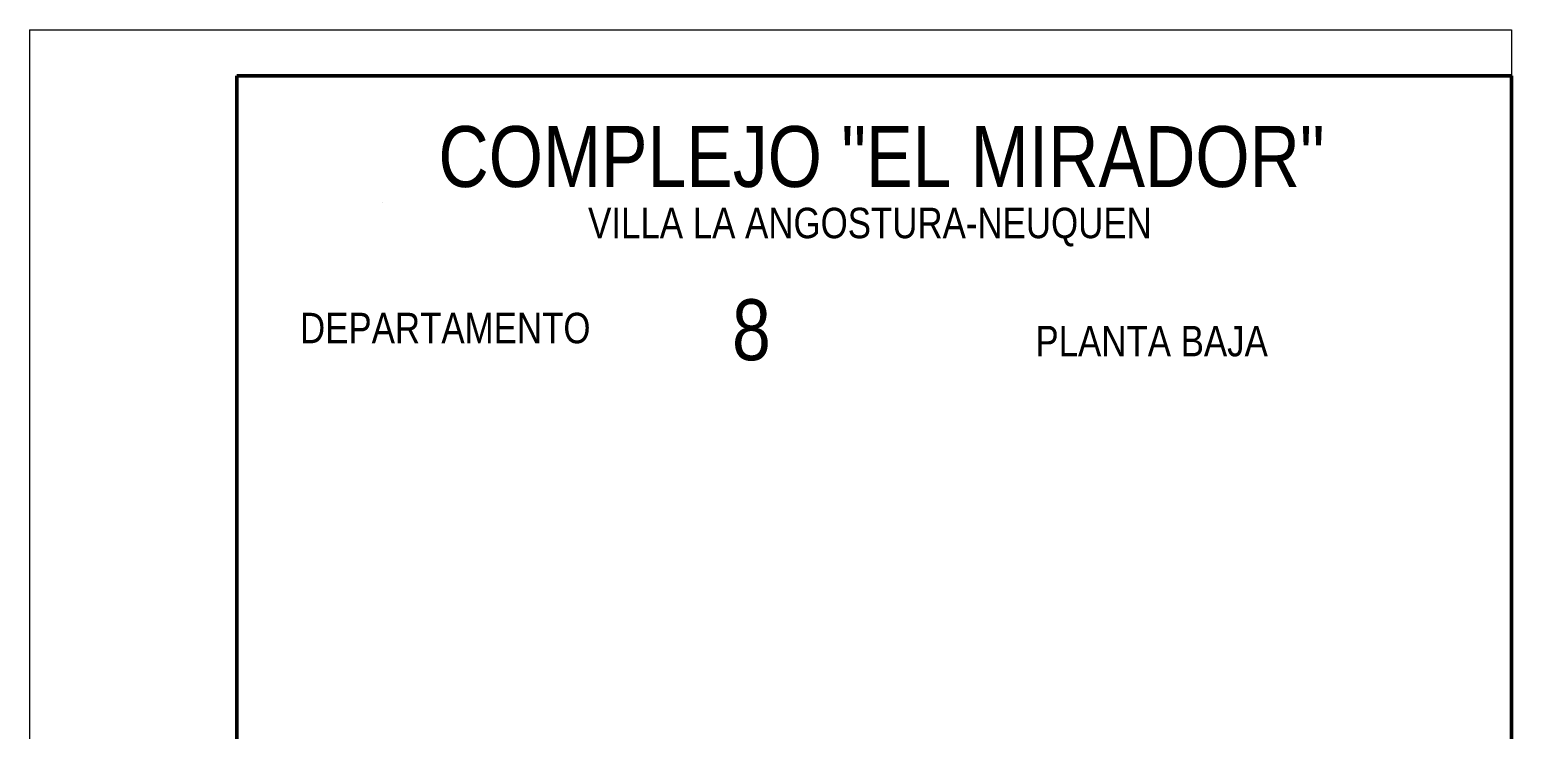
# Model space of a CAD drawing. Header units: millimetres. Extents: x 4525 to 9082, y 179 to 563.
# Drawn here: x 5240.97 to 5262.27, y 423.18 to 433.23 of the extents above; entities that cross this region are included whole.
import ezdxf

# ---------------------------------------------------------------- set-up
doc = ezdxf.new("R2010")
doc.units = ezdxf.units.MM
doc.header["$LTSCALE"] = 100
doc.layers.add('CONT-MNR', color=47, linetype='Continuous')
doc.layers.add('HATCH MUROS', color=251, linetype='Continuous', lineweight=9)
doc.styles.add('AREAL', font='ARIALN.TTF')

msp = doc.modelspace()

# ---------------------------------------------------------------- linework, layer by layer
at = {"layer": 'CONT-MNR', "ltscale": 100}
msp.add_line((5246.042, 430.741, -1.005), (5246.042, 430.741, -1.005), dxfattribs=at)
at = {"layer": 'HATCH MUROS', "color": 0, "ltscale": 100}
for p, q in [((5240.968, 433.231), (5262.268, 433.231)), ((5240.968, 433.231), (5240.968, 403.564)), ((5262.268, 433.231), (5262.268, 403.564))]:
    msp.add_line(p, q, dxfattribs=at)
at = {"layer": 'HATCH MUROS', "color": 0, "lineweight": 50, "ltscale": 100}
for p, q in [((5243.946, 432.569), (5262.268, 432.569)), ((5243.946, 432.569), (5243.946, 403.564)), ((5262.268, 432.569), (5262.268, 403.564))]:
    msp.add_line(p, q, dxfattribs=at)

# ---------------------------------------------------------------- texts
at = {"style": 'AREAL'}
for s, height, p in [('COMPLEJO "EL MIRADOR"', 0.875, (5246.844, 430.971, -2.75)), ('VILLA LA ANGOSTURA-NEUQUEN', 0.4375, (5248.996, 430.235, -1.375)), ('8', 0.875, (5251.065, 428.482, -2.75)), ('DEPARTAMENTO ', 0.4375, (5244.855, 428.726, -1.375)), ('PLANTA BAJA', 0.4375, (5255.426, 428.538, -1.375))]:
    msp.add_text(s, height=height, dxfattribs=at).set_placement(p)

doc.saveas('drawing.dxf')
